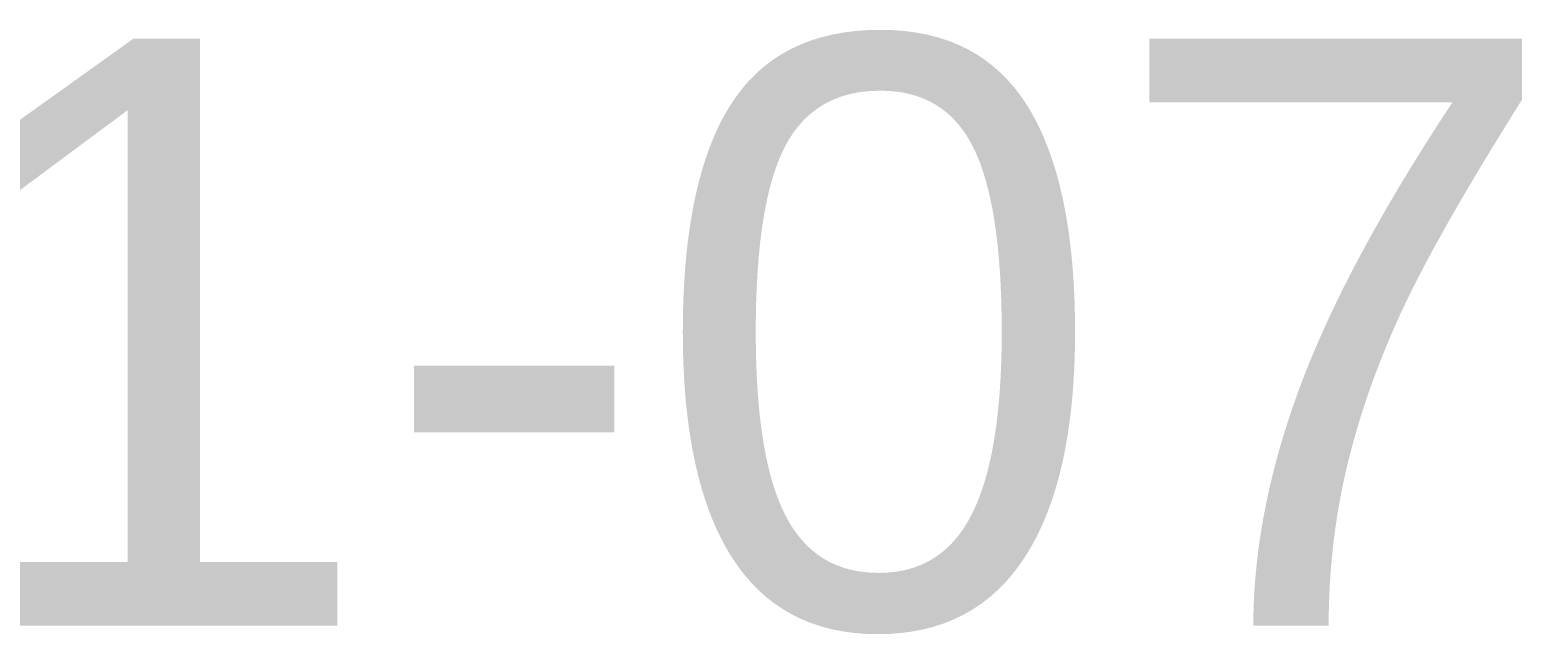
# Model space of a CAD drawing. Extents: x -2365 to 41970, y -230 to 8114.
# Drawn here: x 17060.53 to 17098.64, y 2976.81 to 2992.25 of the extents above; entities that cross this region are included whole.
import ezdxf
from ezdxf.enums import TextEntityAlignment as Align

# ---------------------------------------------------------------- set-up
doc = ezdxf.new("R2010")
doc.units = 0
doc.header["$LTSCALE"] = 25
doc.layers.get('0').update_dxf_attribs({"color": 9, "lineweight": 9})
doc.layers.add('21_MAHAL', color=9, linetype='Continuous', lineweight=9)
doc.styles.add('Arial', font='arial.ttf', dxfattribs={"height": 2.5})
doc.styles.add('MuuM_TEXT-STANDART', font='ARIALN.TTF')

# ---------------------------------------------------------------- blocks, each defined once
blk = doc.blocks.new('0_roomno2')
at = {"style": 'Arial'}
blk.add_attdef('ODANO', (0, 1.17), '', height=2, dxfattribs=at)
blk.add_attdef('MEKANADI', text='', height=2, dxfattribs=at).set_placement((0.35, -3), align=Align.BOTTOM_LEFT)
at = {"style": 'MuuM_TEXT-STANDART', "width": 0.6}
for tag, p in [('YER01', (10, -4.5)), ('TAVAN01', (13.75, -4.5)), ('DUVAR01', (17.5, -4.5)), ('YER02', (10, -6.75)), ('TAVAN02', (13.75, -6.75)), ('DUVAR02', (17.5, -6.75)), ('YER03', (10, -9)), ('TAVAN03', (13.75, -9)), ('DUVAR03', (17.5, -9))]:
    blk.add_attdef(tag, text='', height=1.5, dxfattribs=at).set_placement(p, align=Align.MIDDLE_CENTER)
for tag, p in [('M2', (0.35, -4.875)), ('TEMIZTAVANYUKSEKLIGI', (1.8, -8.608))]:
    blk.add_attdef(tag, text='', height=1.5, dxfattribs=at).set_placement(p, align=Align.MIDDLE_LEFT)

msp = doc.modelspace()

# ---------------------------------------------------------------- block references
at = {"layer": '21_MAHAL'}
ref = msp.add_blockref('0_roomno2', (17003.054, 2968.25), dxfattribs=dict(at, xscale=7.5, yscale=7.5, zscale=7.5))
ref.add_attrib('ODANO', 'VW-K1-07', (17003.054, 2977.025), dxfattribs={"layer": '0', "height": 15, "style": 'Arial'})

doc.saveas('drawing.dxf')
